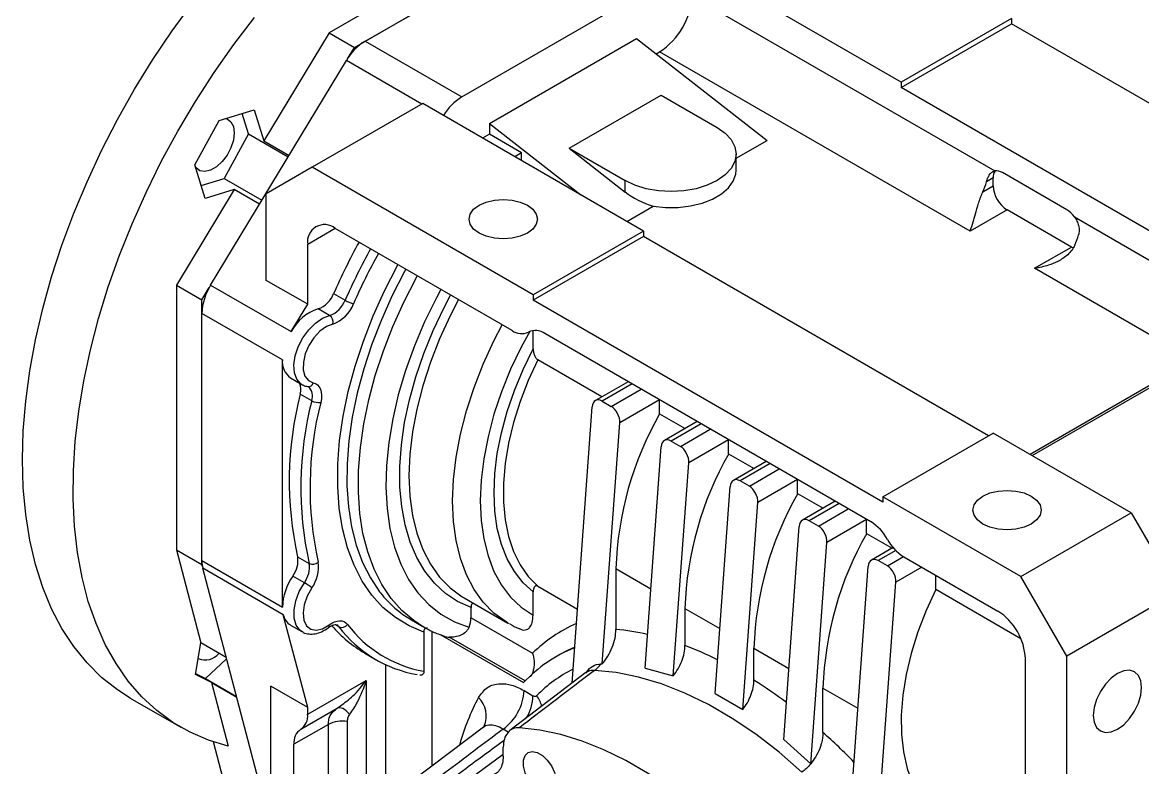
# Model space of a CAD drawing. Header units: millimetres. Extents: x 41 to 1868, y -696 to 319.
# Drawn here: x 1276.278 to 1279.408, y 256.896 to 258.977 of the extents above; entities that cross this region are included whole.
import ezdxf

# ---------------------------------------------------------------- set-up
doc = ezdxf.new("R2010")
doc.units = ezdxf.units.MM

msp = doc.modelspace()

# ---------------------------------------------------------------- linework, layer by layer
at = {"color": 7, "linetype": 'Continuous', "lineweight": 25}
for p, q in [((1277.7612, 259.3099), (1277.1351, 258.9484)), ((1277.2058, 258.9076), (1277.8319, 259.269)), ((1277.236, 258.925), (1277.8017, 259.2516)), ((1278.7338, 258.81), (1278.1167, 259.1663)), ((1277.506, 258.7692), (1278.0717, 259.0957)), ((1278.1488, 259.0512), (1278.9953, 258.5625)), ((1279.0423, 258.9881), (1278.7338, 258.81)), ((1278.7338, 258.7952), (1279.0423, 258.9733)), ((1279.0423, 258.9881), (1279.0423, 258.9733)), ((1280.0066, 258.4166), (1279.0423, 258.9733)), ((1277.1351, 258.9484), (1276.9526, 258.6467)), ((1277.1351, 258.9484), (1277.2058, 258.9076)), ((1277.5831, 258.6949), (1277.9945, 258.9324)), ((1277.9945, 258.9324), (1278.3591, 258.6478)), ((1277.1866, 258.8758), (1277.2058, 258.9076)), ((1277.236, 258.925), (1277.506, 258.7692)), ((1276.8041, 258.2435), (1277.1834, 258.8708)), ((1278.0492, 258.8898), (1278.0588, 258.8953)), ((1278.9266, 258.3943), (1278.0588, 258.8953)), ((1278.7338, 258.81), (1278.7338, 258.7952)), ((1277.8061, 258.6256), (1278.0632, 258.774)), ((1278.0632, 258.774), (1278.2195, 258.6838)), ((1279.7109, 258.2311), (1278.7338, 258.7952)), ((1277.3967, 258.7506), (1277.0881, 258.5725)), ((1278.0138, 258.3944), (1277.3967, 258.7506)), ((1276.8279, 258.703), (1276.9255, 258.7334)), ((1276.9098, 258.6656), (1276.8919, 258.7229)), ((1276.9255, 258.7334), (1276.9526, 258.6467)), ((1276.7596, 258.579), (1276.8279, 258.703)), ((1277.5831, 258.6949), (1277.8382, 258.4958)), ((1277.5831, 258.6949), (1277.5831, 258.6653)), ((1276.9098, 258.6656), (1276.8415, 258.5415)), ((1276.9098, 258.6656), (1277.0207, 258.6016)), ((1276.9526, 258.6467), (1277.0232, 258.6059)), ((1277.5831, 258.6653), (1277.5638, 258.6541)), ((1277.6731, 258.6133), (1277.5831, 258.6653)), ((1278.2728, 258.5979), (1278.3591, 258.6478)), ((1277.8061, 258.6256), (1277.9624, 258.5035)), ((1277.8061, 258.6256), (1277.9624, 258.5354)), ((1277.6731, 258.6133), (1277.6538, 258.6022)), ((1277.6731, 258.5911), (1277.6731, 258.6133)), ((1278.2728, 258.565), (1278.2728, 258.6096)), ((1276.7889, 258.4852), (1276.7596, 258.579)), ((1277.0881, 258.5725), (1276.9596, 258.4983)), ((1277.7052, 258.2163), (1277.0881, 258.5725)), ((1279.1966, 258.4537), (1279.0166, 258.5576)), ((1276.7775, 258.5216), (1276.8415, 258.5415)), ((1276.8415, 258.5415), (1276.9474, 258.4804)), ((1277.9624, 258.5035), (1277.9624, 258.5354)), ((1278.9909, 258.5428), (1278.9721, 258.5319)), ((1278.9909, 258.5205), (1278.9909, 258.5428)), ((1276.8703, 258.5105), (1276.7089, 258.2434)), ((1276.8703, 258.5105), (1276.7889, 258.4852)), ((1276.9409, 258.4698), (1276.8703, 258.5105)), ((1276.9596, 258.2568), (1276.9596, 258.4983)), ((1278.9619, 258.5038), (1278.9909, 258.5205)), ((1277.967, 258.4214), (1278.041, 258.4641)), ((1279.0295, 258.4537), (1278.9266, 258.3943)), ((1279.2095, 258.3498), (1279.0295, 258.4537)), ((1279.2179, 258.434), (1280.0323, 257.9639)), ((1277.6463, 258.1166), (1277.1524, 258.4018)), ((1278.0138, 258.3944), (1277.7052, 258.2163)), ((1278.0138, 258.3795), (1277.7052, 258.2014)), ((1278.0138, 258.3944), (1278.0138, 258.3795)), ((1278.978, 257.8229), (1278.0138, 258.3795)), ((1277.0753, 258.19), (1277.0753, 258.3572)), ((1279.1066, 258.2904), (1279.2095, 258.3498)), ((1279.2148, 258.3472), (1279.2095, 258.3498)), ((1280.0323, 257.7561), (1279.1066, 258.2904)), ((1276.7089, 258.2434), (1276.7089, 257.5038)), ((1276.7089, 258.2434), (1276.7796, 258.2026)), ((1276.8041, 258.2435), (1277.0291, 258.1137)), ((1277.0753, 258.19), (1276.9596, 258.2568)), ((1276.7796, 258.2026), (1276.8001, 258.2366)), ((1277.1478, 258.2197), (1277.18, 258.2011)), ((1277.7052, 258.2163), (1277.7052, 258.2014)), ((1276.7796, 257.463), (1276.7796, 258.2026)), ((1277.0291, 258.1137), (1277.0753, 258.19)), ((1277.1366, 258.1586), (1277.1045, 258.1771)), ((1278.6823, 257.6373), (1277.7052, 258.2014)), ((1277.0046, 258.0343), (1276.7796, 258.1642)), ((1276.7796, 257.4739), (1276.7796, 258.1642)), ((1277.7052, 258.0657), (1277.7052, 258.1167)), ((1278.6494, 257.5821), (1277.7381, 258.1082)), ((1277.0046, 257.344), (1277.0046, 258.0343)), ((1277.8977, 257.9314), (1277.7181, 258.0351)), ((1277.0272, 257.9844), (1277.0593, 257.9658)), ((1277.9711, 257.9737), (1277.8793, 257.9207)), ((1279.0938, 257.7709), (1279.4666, 257.9861)), ((1279.1002, 257.7672), (1279.4666, 257.9787)), ((1277.0866, 257.9206), (1277.0544, 257.9391)), ((1277.8141, 257.1316), (1277.8701, 257.9032)), ((1277.8981, 257.9193), (1277.9238, 257.9045)), ((1278.0588, 257.923), (1277.9473, 257.8586)), ((1278.0588, 257.8839), (1278.0588, 257.923)), ((1278.0588, 257.8839), (1278.13, 257.8428)), ((1277.8984, 257.1854), (1277.9473, 257.8586)), ((1278.1639, 257.8624), (1278.0721, 257.8094)), ((1278.0909, 257.808), (1278.1167, 257.7931)), ((1278.2516, 257.8117), (1278.1401, 257.7473)), ((1278.2516, 257.7726), (1278.2516, 257.8117)), ((1278.6823, 257.6522), (1278.9909, 257.8303)), ((1279.3766, 257.6077), (1278.9909, 257.8303)), ((1278.0181, 257.1731), (1278.063, 257.7918)), ((1278.2516, 257.7726), (1278.3228, 257.7315)), ((1278.0969, 257.1519), (1278.1401, 257.7473)), ((1278.3568, 257.7511), (1278.2649, 257.6981)), ((1278.2139, 257.1023), (1278.2558, 257.6805)), ((1278.3095, 257.6818), (1278.2838, 257.6966)), ((1278.4445, 257.7004), (1278.333, 257.636)), ((1278.4445, 257.6613), (1278.4445, 257.7004)), ((1278.4445, 257.6613), (1278.5157, 257.6202)), ((1278.6823, 257.6522), (1278.6823, 257.6373)), ((1279.068, 257.4295), (1278.6823, 257.6522)), ((1278.291, 257.0578), (1278.333, 257.636)), ((1278.5496, 257.6397), (1278.4578, 257.5867)), ((1278.5023, 257.5705), (1278.4766, 257.5853)), ((1278.6373, 257.589), (1278.5258, 257.5246)), ((1278.6373, 257.5499), (1278.6373, 257.589)), ((1279.068, 257.4295), (1279.3766, 257.6077)), ((1279.3766, 257.6077), (1279.5052, 257.385)), ((1278.4055, 256.9738), (1278.4487, 257.5692)), ((1278.4809, 256.9059), (1278.5258, 257.5246)), ((1278.6373, 257.5499), (1278.7085, 257.5088)), ((1276.7089, 257.5038), (1276.7772, 257.2438)), ((1276.7089, 257.5038), (1276.7796, 257.463)), ((1278.7113, 257.5104), (1278.6506, 257.4754)), ((1276.7796, 257.4739), (1277.0046, 257.344)), ((1276.7811, 257.4574), (1276.7796, 257.463)), ((1277.0473, 257.4848), (1277.0794, 257.4662)), ((1278.5926, 256.7846), (1278.6415, 257.4578)), ((1278.6952, 257.4591), (1278.6695, 257.474)), ((1278.7413, 257.4846), (1279.0037, 257.333)), ((1277.0071, 257.3227), (1276.7821, 257.4526)), ((1276.9724, 256.7293), (1276.7821, 257.4526)), ((1277.066, 257.4123), (1277.0339, 257.4308)), ((1277.9367, 257.4517), (1277.9367, 257.2817)), ((1278.8302, 257.3931), (1278.8302, 257.4332)), ((1279.1966, 257.2069), (1279.068, 257.4295)), ((1277.7181, 257.4026), (1277.8291, 257.3385)), ((1278.6557, 256.5456), (1278.7187, 257.4133)), ((1277.5125, 257.3701), (1277.6347, 257.2996)), ((1277.7052, 257.3219), (1277.7052, 257.3868)), ((1279.0682, 257.2557), (1278.8302, 257.3931)), ((1279.5052, 257.385), (1279.1966, 257.2069)), ((1277.5317, 257.3143), (1277.5317, 257.3427)), ((1278.1295, 257.3403), (1278.1295, 257.2364)), ((1277.0753, 257.0637), (1277.0071, 257.3227)), ((1277.3653, 257.3081), (1277.3975, 257.2896)), ((1277.5317, 257.3143), (1277.7037, 257.215)), ((1277.0272, 257.294), (1277.0593, 257.2755)), ((1277.4002, 257.2745), (1277.4002, 257.1649)), ((1277.6395, 257.2969), (1277.6347, 257.2996)), ((1276.7614, 257.1554), (1276.7772, 257.2438)), ((1276.8478, 257.2031), (1276.7772, 257.2438)), ((1277.4452, 257.2677), (1277.6783, 257.1331)), ((1277.2348, 257.2156), (1277.2669, 257.197)), ((1277.7765, 257.2096), (1277.7701, 257.2058)), ((1278.3224, 257.1397), (1278.3224, 257.229)), ((1279.1966, 256.0711), (1279.1966, 257.2069)), ((1276.7897, 257.1448), (1276.8487, 257.1997)), ((1279.0809, 256.2059), (1279.0809, 257.1994)), ((1276.8064, 257.133), (1276.7614, 257.1554)), ((1276.762, 257.1586), (1276.7897, 257.1448)), ((1276.7897, 257.1448), (1276.8763, 257.0948)), ((1277.853, 257.1611), (1277.6403, 256.9996)), ((1277.8554, 257.1639), (1277.8526, 257.1608)), ((1278.0181, 257.1731), (1278.0969, 257.1519)), ((1276.8064, 257.133), (1276.8529, 256.9558)), ((1276.8064, 257.133), (1276.8769, 257.0922)), ((1276.9724, 255.9596), (1276.9724, 257.123)), ((1277.0753, 257.0637), (1276.9724, 257.123)), ((1277.0753, 257.0446), (1277.2386, 257.1388)), ((1278.5152, 256.9939), (1278.5152, 257.1177)), ((1276.5795, 257.09), (1276.7209, 257.0084)), ((1277.68, 257.111), (1277.7049, 257.0966)), ((1278.2139, 257.1023), (1278.291, 257.0578)), ((1277.056, 257.0027), (1277.1576, 257.0613)), ((1277.0753, 257.0446), (1277.0753, 257.0637)), ((1277.1576, 257.0613), (1277.167, 257.0686)), ((1277.1859, 257.0247), (1277.1859, 256.0243)), ((1277.1332, 257.0165), (1277.0367, 256.9608)), ((1277.1332, 256.0161), (1277.1332, 257.0165)), ((1277.5663, 257.0083), (1277.2726, 256.7873)), ((1277.5685, 257.0113), (1277.5642, 257.0068)), ((1276.9724, 256.3562), (1276.8117, 256.9677)), ((1277.0367, 255.9604), (1277.0367, 256.9608)), ((1278.4055, 256.9738), (1278.4809, 256.9059)), ((1277.6217, 256.932), (1277.4646, 256.8173)), ((1277.6217, 256.9276), (1277.6217, 256.9524))]:
    msp.add_line(p, q, dxfattribs=at)
at = {"color": 8, "linetype": 'Continuous', "lineweight": 25}
for p, q in [((1277.3941, 258.7491), (1277.1834, 258.8708)), ((1277.1524, 258.4018), (1277.0753, 258.3572)), ((1277.9817, 257.9676), (1277.8981, 257.9193)), ((1277.9238, 257.9045), (1278.0074, 257.9527)), ((1278.1746, 257.8562), (1278.0909, 257.808)), ((1278.1167, 257.7931), (1278.2003, 257.8414)), ((1278.3674, 257.7449), (1278.2838, 257.6966)), ((1278.3095, 257.6818), (1278.3931, 257.7301)), ((1278.5602, 257.6336), (1278.4766, 257.5853)), ((1278.5023, 257.5705), (1278.586, 257.6187)), ((1278.7186, 257.5024), (1278.6695, 257.474)), ((1278.6952, 257.4591), (1278.7402, 257.4852)), ((1277.9367, 257.4517), (1278.0342, 257.3953)), ((1278.7917, 257.4555), (1278.7187, 257.4133)), ((1278.1295, 257.3403), (1278.227, 257.284)), ((1277.1627, 257.2892), (1277.1529, 257.2948)), ((1277.4224, 257.2768), (1277.4224, 256.9)), ((1277.6829, 257.1379), (1277.471, 257.2602)), ((1278.3224, 257.229), (1278.4199, 257.1727)), ((1277.2938, 256.8032), (1277.2938, 257.183)), ((1277.2386, 257.1388), (1277.2386, 256.7217)), ((1278.5152, 257.1177), (1278.6127, 257.0614)), ((1277.636, 256.9947), (1277.6213, 257.0032))]:
    msp.add_line(p, q, dxfattribs=at)
at = {"color": 7, "linetype": 'Continuous', "lineweight": 25, "flags": 128}
for points in [[(1276.2782, 257.756), (1276.2805, 257.8366), (1276.2874, 257.9196), (1276.2988, 258.0044), (1276.3147, 258.0908), (1276.3351, 258.1784), (1276.3598, 258.2667), (1276.3887, 258.3554), (1276.4218, 258.4441), (1276.4587, 258.5324), (1276.4995, 258.6198), (1276.5439, 258.706), (1276.5917, 258.7907), (1276.6427, 258.8733), (1276.6966, 258.9537), (1276.7533, 259.0313)], [(1276.8529, 256.9558), (1276.7986, 256.9722), (1276.7471, 256.9943), (1276.6986, 257.022), (1276.6535, 257.0552), (1276.6119, 257.0938), (1276.574, 257.1375), (1276.54, 257.1863), (1276.5099, 257.2398), (1276.484, 257.2978), (1276.4624, 257.3601), (1276.445, 257.4264), (1276.4322, 257.4965), (1276.4238, 257.5699), (1276.4199, 257.6464), (1276.4205, 257.7257), (1276.4257, 257.8074), (1276.4354, 257.891), (1276.4496, 257.9764), (1276.4682, 258.063), (1276.4911, 258.1506), (1276.5182, 258.2386), (1276.5494, 258.3268), (1276.5846, 258.4148), (1276.6236, 258.5021), (1276.6662, 258.5883), (1276.7123, 258.6731), (1276.7616, 258.7562), (1276.814, 258.8371), (1276.8691, 258.9155), (1276.9269, 258.991)], [(1276.8466, 258.7089), (1276.8501, 258.7076), (1276.8609, 258.6995), (1276.8677, 258.6861), (1276.8701, 258.6687), (1276.8677, 258.6485), (1276.8609, 258.6273), (1276.8501, 258.6067), (1276.8362, 258.5884), (1276.8204, 258.5739), (1276.804, 258.5644), (1276.7882, 258.5606), (1276.7743, 258.5629), (1276.7635, 258.5711), (1276.7608, 258.5749)], [(1278.2195, 258.6838), (1278.2421, 258.6679), (1278.2589, 258.6498), (1278.2693, 258.6301), (1278.2728, 258.6096), (1278.2693, 258.5891), (1278.2589, 258.5694), (1278.2421, 258.5513), (1278.2195, 258.5354), (1278.192, 258.5223), (1278.1605, 258.5126), (1278.1264, 258.5066), (1278.0909, 258.5046), (1278.0555, 258.5066), (1278.0214, 258.5126), (1277.9899, 258.5223), (1277.9624, 258.5354)], [(1278.041, 258.4641), (1278.0755, 258.4605), (1278.1106, 258.4607), (1278.145, 258.4648), (1278.1774, 258.4727), (1278.2065, 258.484), (1278.2313, 258.4983), (1278.2509, 258.5152), (1278.2645, 258.5338), (1278.2717, 258.5537), (1278.2728, 258.565)], [(1277.5542, 258.3888), (1277.539, 258.4002), (1277.5295, 258.4135), (1277.5262, 258.4278), (1277.5295, 258.442), (1277.539, 258.4553), (1277.5542, 258.4667), (1277.5739, 258.4755), (1277.597, 258.481), (1277.6217, 258.4829), (1277.6464, 258.481), (1277.6694, 258.4755), (1277.6892, 258.4667), (1277.7043, 258.4553), (1277.7139, 258.442), (1277.7171, 258.4278), (1277.7139, 258.4135), (1277.7043, 258.4002), (1277.6892, 258.3888), (1277.6694, 258.3801), (1277.6464, 258.3745), (1277.6217, 258.3727), (1277.597, 258.3745), (1277.5739, 258.3801), (1277.5542, 258.3888)], [(1277.1457, 258.1348), (1277.1276, 258.1277), (1277.1095, 258.1145), (1277.0928, 258.0963), (1277.0788, 258.0747), (1277.0687, 258.0513), (1277.0632, 258.028), (1277.0629, 258.0067), (1277.0678, 257.9892), (1277.0774, 257.9768), (1277.091, 257.9705)], [(1277.7052, 257.3868), (1277.6772, 257.4123), (1277.6529, 257.4431), (1277.6327, 257.4788), (1277.6167, 257.5191), (1277.6052, 257.5636), (1277.5983, 257.6118), (1277.596, 257.6632), (1277.5983, 257.7173), (1277.6052, 257.7735), (1277.6167, 257.8313), (1277.6327, 257.89), (1277.6529, 257.949), (1277.6772, 258.0078), (1277.7052, 258.0657)], [(1277.7181, 258.0351), (1277.6915, 257.9771), (1277.6688, 257.9184), (1277.6504, 257.8597), (1277.6364, 257.8017), (1277.627, 257.7448), (1277.6223, 257.6898), (1277.6223, 257.6372), (1277.627, 257.5877), (1277.6364, 257.5417), (1277.6504, 257.4998), (1277.6688, 257.4624), (1277.6915, 257.4298), (1277.7181, 257.4026)], [(1277.091, 257.9705), (1277.0975, 257.9684), (1277.103, 257.9646), (1277.1075, 257.9594), (1277.1109, 257.9527), (1277.113, 257.9448), (1277.1139, 257.9359), (1277.1135, 257.9262), (1277.1117, 257.916)], [(1276.5795, 257.09), (1276.5439, 257.1127), (1276.4995, 257.1477), (1276.4587, 257.188), (1276.4218, 257.2336), (1276.3887, 257.2841), (1276.3598, 257.3394), (1276.3351, 257.3992), (1276.3147, 257.4633), (1276.2988, 257.5313), (1276.2874, 257.6029), (1276.2805, 257.6779), (1276.2782, 257.756)], [(1278.962, 257.5761), (1278.9468, 257.5875), (1278.9373, 257.6008), (1278.934, 257.6151), (1278.9373, 257.6293), (1278.9468, 257.6426), (1278.962, 257.654), (1278.9817, 257.6628), (1279.0048, 257.6683), (1279.0295, 257.6702), (1279.0542, 257.6683), (1279.0772, 257.6628), (1279.097, 257.654), (1279.1121, 257.6426), (1279.1217, 257.6293), (1279.1249, 257.6151), (1279.1217, 257.6008), (1279.1121, 257.5875), (1279.097, 257.5761), (1279.0772, 257.5674), (1279.0542, 257.5619), (1279.0295, 257.56), (1279.0048, 257.5619), (1278.9817, 257.5674), (1278.962, 257.5761)], [(1277.0869, 257.3978), (1277.0741, 257.3748), (1277.0657, 257.3508), (1277.0625, 257.3278), (1277.0646, 257.3077), (1277.0719, 257.2922), (1277.0838, 257.2825), (1277.0992, 257.2796), (1277.117, 257.2836), (1277.1356, 257.2942)], [(1278.8302, 257.3931), (1278.8032, 257.3342), (1278.7803, 257.2746), (1278.7617, 257.2149), (1278.7478, 257.156), (1278.7385, 257.0983), (1278.7341, 257.0426), (1278.7347, 256.9895), (1278.74, 256.9396), (1278.7502, 256.8934), (1278.7652, 256.8515), (1278.7846, 256.8143), (1278.8084, 256.7822)], [(1277.1356, 257.2942), (1277.143, 257.299), (1277.1504, 257.3026), (1277.1577, 257.3049), (1277.1646, 257.3058), (1277.1711, 257.3054), (1277.177, 257.3035), (1277.1822, 257.3003), (1277.1865, 257.2959)], [(1278.4565, 256.8832), (1278.3924, 256.9387), (1278.3273, 256.9888), (1278.2615, 257.0332), (1278.1954, 257.0716), (1278.1295, 257.1039), (1278.0643, 257.1296), (1278.0001, 257.1488), (1277.9373, 257.1613), (1277.8764, 257.167)], [(1279.338, 257.1586), (1279.3205, 257.1458), (1279.3043, 257.1287), (1279.2903, 257.1082), (1279.2796, 257.0859), (1279.2728, 257.0632), (1279.2705, 257.0417), (1279.2728, 257.0228), (1279.2796, 257.0079), (1279.2903, 256.998), (1279.3043, 256.9937), (1279.3205, 256.9953), (1279.338, 257.0027), (1279.3555, 257.0154), (1279.3718, 257.0326), (1279.3857, 257.0531), (1279.3965, 257.0754), (1279.4032, 257.0981), (1279.4055, 257.1196), (1279.4032, 257.1385), (1279.3965, 257.1534), (1279.3857, 257.1633), (1279.3718, 257.1676), (1279.3555, 257.166), (1279.338, 257.1586)], [(1277.1923, 257.0451), (1277.1875, 257.0501), (1277.1826, 257.0545), (1277.1778, 257.0579), (1277.1731, 257.0605), (1277.1687, 257.0622), (1277.1645, 257.0629), (1277.1608, 257.0626), (1277.1576, 257.0613)], [(1278.3218, 256.6293), (1278.2649, 256.6885), (1278.2065, 256.7435), (1278.1468, 256.794), (1278.0862, 256.8397), (1278.0252, 256.8803), (1277.9639, 256.9157), (1277.9028, 256.9456), (1277.8422, 256.9698), (1277.7825, 256.9882), (1277.7241, 257.0007), (1277.6672, 257.0072)], [(1277.6912, 256.8625), (1277.6827, 256.8809), (1277.6783, 256.8994), (1277.6783, 256.9161), (1277.6827, 256.9294), (1277.6912, 256.938), (1277.7029, 256.9411), (1277.7167, 256.9383), (1277.7311, 256.9299), (1277.7449, 256.9168), (1277.7566, 256.9003), (1277.7651, 256.8819), (1277.7696, 256.8634), (1277.7696, 256.8467), (1277.7651, 256.8334), (1277.7566, 256.8248), (1277.7449, 256.8218), (1277.7311, 256.8245), (1277.7167, 256.8329), (1277.7029, 256.846), (1277.6912, 256.8625)]]:
    msp.add_lwpolyline(points, dxfattribs=at)
at = {"color": 8, "linetype": 'Continuous', "lineweight": 25, "flags": 128}
for points in [[(1277.4002, 257.2745), (1277.3586, 257.2916), (1277.3203, 257.3146), (1277.2856, 257.3432), (1277.2546, 257.3774), (1277.2277, 257.4168), (1277.205, 257.4611), (1277.1867, 257.51), (1277.1729, 257.5632), (1277.1637, 257.6201), (1277.1593, 257.6805), (1277.1596, 257.7438), (1277.1646, 257.8096), (1277.1744, 257.8773), (1277.1888, 257.9465), (1277.2077, 258.0167), (1277.2309, 258.0873), (1277.2584, 258.1577), (1277.2899, 258.2275), (1277.3251, 258.2961), (1277.3276, 258.3006)], [(1277.3495, 258.288), (1277.3459, 258.2813), (1277.3118, 258.2146), (1277.2813, 258.1467), (1277.2547, 258.0782), (1277.2322, 258.0097), (1277.2138, 257.9415), (1277.1999, 257.8742), (1277.1903, 257.8083), (1277.1854, 257.7444), (1277.1849, 257.6828), (1277.1891, 257.624), (1277.1978, 257.5685), (1277.211, 257.5167), (1277.2285, 257.4689), (1277.2504, 257.4255), (1277.2763, 257.3869), (1277.2794, 257.3829)], [(1277.3965, 257.2901), (1277.3717, 257.3064), (1277.3382, 257.3347), (1277.3084, 257.3683), (1277.2825, 257.407), (1277.2607, 257.4503), (1277.2431, 257.4981), (1277.2299, 257.5499), (1277.2212, 257.6055), (1277.2171, 257.6642), (1277.2175, 257.7258), (1277.2225, 257.7898), (1277.232, 257.8557), (1277.246, 257.9229), (1277.2643, 257.9911), (1277.2869, 258.0597), (1277.3135, 258.1282), (1277.344, 258.196), (1277.3781, 258.2628), (1277.3817, 258.2694)], [(1277.4476, 258.2314), (1277.4349, 258.2078), (1277.4022, 258.1411), (1277.3735, 258.0734), (1277.3488, 258.0052), (1277.3286, 257.9373), (1277.3129, 257.87), (1277.3018, 257.804), (1277.2954, 257.7399), (1277.2939, 257.6781), (1277.2972, 257.6191), (1277.3053, 257.5636), (1277.3181, 257.5118), (1277.3355, 257.4643), (1277.3573, 257.4215), (1277.3835, 257.3837), (1277.4137, 257.3512), (1277.4478, 257.3243), (1277.4853, 257.3031), (1277.5261, 257.288)], [(1277.5317, 257.3427), (1277.4943, 257.3597), (1277.4602, 257.3824), (1277.4296, 257.4107), (1277.4028, 257.4442), (1277.3801, 257.4827), (1277.3616, 257.5259), (1277.3476, 257.5734), (1277.3381, 257.6247), (1277.3331, 257.6795), (1277.3329, 257.7372), (1277.3372, 257.7975), (1277.3462, 257.8596), (1277.3598, 257.9232), (1277.3777, 257.9876), (1277.3999, 258.0524), (1277.4262, 258.1169), (1277.4564, 258.1805), (1277.4748, 258.2156)], [(1277.4968, 258.203), (1277.4735, 258.1581), (1277.4437, 258.0934), (1277.4181, 258.028), (1277.3967, 257.9624), (1277.3799, 257.8974), (1277.3678, 257.8334), (1277.3605, 257.7711), (1277.3581, 257.7112), (1277.3606, 257.654), (1277.3679, 257.6002), (1277.3801, 257.5503), (1277.3969, 257.5046), (1277.4183, 257.4638), (1277.444, 257.428), (1277.4738, 257.3977), (1277.5074, 257.3732), (1277.5125, 257.3701)], [(1277.0584, 257.9664), (1277.056, 257.968), (1277.0449, 257.9806), (1277.0383, 257.9986), (1277.0368, 258.0207), (1277.0405, 258.0455), (1277.0491, 258.0713), (1277.062, 258.0963), (1277.0783, 258.1189), (1277.0971, 258.1376), (1277.117, 258.1511), (1277.1366, 258.1586)], [(1277.6347, 257.2996), (1277.6295, 257.3027), (1277.5959, 257.3272), (1277.5661, 257.3575), (1277.5404, 257.3933), (1277.519, 257.4341), (1277.5022, 257.4797), (1277.4901, 257.5297), (1277.4827, 257.5835), (1277.4803, 257.6407), (1277.4827, 257.7006), (1277.49, 257.7629), (1277.5021, 257.8269), (1277.5189, 257.8919), (1277.5402, 257.9574), (1277.5659, 258.0229), (1277.5956, 258.0876), (1277.6189, 258.1325)], [(1277.6958, 258.1142), (1277.672, 258.0702), (1277.6425, 258.0083), (1277.6171, 257.9455), (1277.5959, 257.8826), (1277.5792, 257.82), (1277.5671, 257.7585), (1277.5598, 257.6986), (1277.5574, 257.6409), (1277.5598, 257.5861), (1277.5671, 257.5346), (1277.5792, 257.4869), (1277.5959, 257.4437), (1277.6171, 257.4052), (1277.6425, 257.3718), (1277.672, 257.344), (1277.7052, 257.3219)], [(1277.0593, 257.2755), (1277.0531, 257.28), (1277.0429, 257.294), (1277.0375, 257.3132), (1277.0372, 257.3363), (1277.0422, 257.3616), (1277.052, 257.3876), (1277.066, 257.4123)], [(1277.1627, 257.2892), (1277.1595, 257.2925), (1277.1569, 257.2942)], [(1277.8214, 257.2318), (1277.8013, 257.2227), (1277.7765, 257.2096)]]:
    msp.add_lwpolyline(points, dxfattribs=at)
at = {"color": 7, "linetype": 'Continuous', "lineweight": 25}
for centre, radius, start, end in [((1277.9534, 259.0601), 0.1956, 302.6055, 357.3945), ((1277.3181, 258.7929), 0.1556, 121.8456, 149.9617), ((1277.5876, 258.6376), 0.1548, 121.8128, 149.106), ((1279.0233, 258.5444), 0.0324, 145.5848, 182.8215), ((1278.9993, 258.531), 0.0318, 56.9899, 97.2011), ((1278.7785, 258.5862), 0.2011, 335.8081, 344.3513), ((1279.0746, 258.5243), 0.0838, 182.6055, 237.3945), ((1279.1587, 258.3914), 0.073, 35.7435, 58.6903), ((1277.1223, 258.3649), 0.0476, 50.7967, 189.214), ((1279.0356, 258.4377), 0.2011, 335.8081, 344.3513), ((1278.7429, 257.5198), 1.7419, 151.0339, 156.3092), ((1276.9386, 258.1585), 0.1591, 147.6823, 177.9375), ((1277.0805, 258.2449), 0.0719, 289.5037, 339.4997), ((1277.1456, 258.0518), 0.1319, 108.1551, 152.0308), ((1277.1126, 258.2263), 0.0719, 289.5037, 339.4997), ((1277.1137, 258.2251), 0.0958, 289.5037, 339.4997), ((1277.2271, 258.2828), 0.0943, 240.0282, 255.5028), ((1277.1238, 258.14), 0.0226, 346.4747, 55.2048), ((1277.6729, 258.1535), 0.0454, 234.2379, 295.2276), ((1277.7116, 258.0713), 0.0454, 54.2379, 115.2276), ((1277.06, 258.0293), 0.0557, 174.8485, 233.8393), ((1277.0123, 257.9517), 0.0439, 343.3609, 24.4009), ((1278.0009, 257.6971), 0.977, 165.6543, 192.5486), ((1278.0331, 257.6785), 0.977, 165.6543, 192.5486), ((1278.0413, 257.6782), 0.9595, 165.6543, 192.5486), ((1277.1059, 257.9551), 0.0396, 240.8112, 278.4895), ((1278.8677, 257.422), 0.9315, 150.2706, 178.1741), ((1279.0606, 257.3106), 0.9315, 150.2706, 178.1741), ((1279.2534, 257.1993), 0.9315, 150.2706, 178.1741), ((1278.5798, 257.4705), 0.1316, 28.52, 58.0147), ((1279.4463, 257.088), 0.9315, 150.2706, 178.1741), ((1278.8109, 257.5961), 0.1316, 208.52, 238.0147), ((1276.8633, 257.4731), 0.0837, 179.506, 194.186), ((1276.9763, 257.4738), 0.0719, 323.2865, 8.8082), ((1277.0084, 257.4552), 0.0719, 323.2865, 8.8082), ((1277.0894, 257.4872), 0.0232, 244.4975, 311.3334), ((1277.01, 257.4551), 0.0958, 323.2865, 8.8082), ((1277.1671, 257.3375), 0.1626, 144.9695, 177.7046), ((1276.9904, 257.2813), 0.1512, 50.391, 60.0101), ((1277.5179, 257.5704), 0.3034, 218.1638, 239.8125), ((1278.9134, 257.1918), 0.1677, 2.6055, 57.3945), ((1277.051, 257.3321), 0.0449, 191.9745, 237.8899), ((1277.46, 257.3157), 0.0717, 337.2635, 358.8275), ((1277.4119, 257.5203), 0.3525, 220.3403, 239.826), ((1277.1706, 257.3069), 0.0194, 246.1309, 325.2091), ((1277.4413, 257.4995), 0.3491, 217.0464, 260.1548), ((1277.4601, 257.5024), 0.3428, 217.0438, 259.9242), ((1276.7894, 257.2452), 0.0486, 245.8454, 321.4089), ((1277.9702, 256.8591), 0.4003, 111.8312, 136.8028), ((1277.8303, 257.2304), 0.0784, 306.0523, 324.9724), ((1277.5389, 257.1179), 0.1413, 305.6892, 357.1989), ((1277.0301, 257.04), 0.0454, 304.7845, 5.7643), ((1277.1717, 256.9421), 0.0837, 80.2289, 117.3572), ((1277.0819, 256.9654), 0.0454, 124.7845, 185.7643)]:
    msp.add_arc(centre, radius, start, end, dxfattribs=at)
at = {"color": 8, "linetype": 'Continuous', "lineweight": 25}
for centre, radius, start, end in [((1278.7742, 257.5017), 1.7409, 151.0324, 156.3107), ((1278.7691, 257.5046), 1.7097, 151.0513, 156.3109), ((1277.0766, 257.9752), 0.0152, 263.022, 342.2181), ((1277.056, 257.9335), 0.0332, 336.9721, 50.88), ((1277.1285, 257.2923), 0.00732, 313.2968, 14.8506), ((1277.9959, 256.9184), 0.4164, 114.0457, 134.5776), ((1277.8772, 256.6161), 0.6682, 77.2251, 84.8933), ((1277.7844, 256.3176), 0.9815, 63.6037, 69.4113), ((1277.9875, 256.8293), 0.3816, 116.5428, 135.5103), ((1277.5966, 255.9863), 1.3627, 53.1976, 57.8217), ((1278.1427, 256.7792), 0.6676, 152.1074, 164.1872), ((1277.503, 257.0401), 0.0716, 336.4312, 45.9552), ((1277.5731, 257.1013), 0.1319, 329.0589, 357.9564), ((1277.6323, 257.0374), 0.102, 16.7294, 35.5566), ((1277.3565, 255.6922), 1.7427, 44.3903, 48.3272)]:
    msp.add_arc(centre, radius, start, end, dxfattribs=at)
at = {"color": 7, "linetype": 'Continuous', "lineweight": 25}
for centre, major_axis, ratio, start_param, end_param in [((1278.0909, 258.5778), (0.1804, -0.0336), 0.666476, 4.050316, 4.557412), ((1277.8958, 257.8883), (-0.0155, 0.033), 0.625261, 5.549821, 7.120617), ((1277.9216, 257.8735), (-0.0155, 0.033), 0.625261, 3.979024, 5.549821), ((1278.0887, 257.777), (-0.0155, 0.033), 0.625261, 5.549821, 7.120617), ((1278.1144, 257.7621), (-0.0155, 0.033), 0.625261, 3.979024, 5.549821), ((1278.2815, 257.6657), (-0.0155, 0.033), 0.625261, 5.549821, 7.120617), ((1278.3072, 257.6508), (-0.0155, 0.033), 0.625261, 3.979024, 5.549821), ((1278.4744, 257.5543), (-0.0155, 0.033), 0.625261, 5.549821, 7.120617), ((1278.5001, 257.5395), (-0.0155, 0.033), 0.625261, 3.979024, 5.549821), ((1278.6672, 257.443), (-0.0155, 0.033), 0.625261, 5.549821, 7.120617), ((1278.6929, 257.4282), (-0.0155, 0.033), 0.625261, 3.979024, 5.549821)]:
    msp.add_ellipse(centre, major_axis=major_axis, ratio=ratio, start_param=start_param, end_param=end_param, dxfattribs=at)
for points, knots in [([(1278.9721, 258.5319), (1278.9734, 258.536), (1278.9759, 258.5441), (1278.9812, 258.5534), (1278.9875, 258.5601), (1278.9927, 258.5617), (1278.9953, 258.5625)], [0, 0, 0, 0, 0.253043, 0.50034, 0.750037, 1, 1, 1, 1]), ([(1278.9266, 258.3943), (1278.9294, 258.4026), (1278.9341, 258.4165), (1278.9415, 258.4434), (1278.9483, 258.467), (1278.9554, 258.4884), (1278.9598, 258.4988), (1278.9619, 258.5038)], [0, 0, 0, 0, 0.294783, 0.499372, 0.75026, 0.879947, 1, 1, 1, 1]), ([(1279.2179, 258.434), (1279.2204, 258.4302), (1279.2255, 258.4227), (1279.2301, 258.4097), (1279.2318, 258.3963), (1279.2301, 258.3878), (1279.2292, 258.3835)], [0, 0, 0, 0, 0.250355, 0.500317, 0.750004, 1, 1, 1, 1]), ([(1279.219, 258.3553), (1279.2165, 258.3506), (1279.2113, 258.3407), (1279.1957, 258.3241), (1279.1734, 258.3095), (1279.1418, 258.2966), (1279.1197, 258.2927), (1279.1066, 258.2904)], [0, 0, 0, 0, 0.120032, 0.249739, 0.500627, 0.705186, 1, 1, 1, 1]), ([(1277.7052, 258.0657), (1277.7054, 258.0631), (1277.7056, 258.058), (1277.7079, 258.0495), (1277.7111, 258.0425), (1277.7148, 258.0375), (1277.717, 258.0359), (1277.7181, 258.0351)], [0, 0, 0, 0, 0.249556, 0.499413, 0.748932, 0.874504, 1, 1, 1, 1]), ([(1277.0585, 257.9671), (1277.0601, 257.9659), (1277.0648, 257.9623), (1277.0707, 257.961), (1277.0747, 257.9601)], [0, 0, 0, 0, 0.331145, 1, 1, 1, 1]), ([(1277.0747, 257.9601), (1277.0753, 257.96), (1277.0762, 257.9599), (1277.0768, 257.9593), (1277.0769, 257.9591)], [0, 0, 0, 0, 0.73545, 1, 1, 1, 1]), ([(1277.7181, 257.4026), (1277.717, 257.4031), (1277.7148, 257.404), (1277.7111, 257.4033), (1277.7079, 257.4), (1277.7056, 257.3941), (1277.7054, 257.3893), (1277.7052, 257.3868)], [0, 0, 0, 0, 0.125507, 0.251028, 0.500666, 0.7503, 1, 1, 1, 1]), ([(1277.5379, 257.3555), (1277.5375, 257.3554), (1277.5363, 257.3551), (1277.5343, 257.3531), (1277.5321, 257.3492), (1277.5318, 257.3449), (1277.5317, 257.3427)], [0, 0, 0, 0, 0.086349, 0.274101, 0.636954, 1, 1, 1, 1]), ([(1277.6667, 257.2841), (1277.6695, 257.2827), (1277.6754, 257.2799), (1277.6835, 257.2798), (1277.6906, 257.2824), (1277.6977, 257.2888), (1277.7038, 257.3013), (1277.7047, 257.3145), (1277.7052, 257.3219)], [0, 0, 0, 0, 0.119684, 0.248295, 0.371544, 0.50091, 0.722973, 1, 1, 1, 1]), ([(1277.0597, 257.2759), (1277.0608, 257.2751), (1277.0664, 257.2709), (1277.0792, 257.2685), (1277.0964, 257.269), (1277.1149, 257.2748), (1277.1271, 257.2827), (1277.1336, 257.287)], [0, 0, 0, 0, 0.057024, 0.280886, 0.503287, 0.735995, 1, 1, 1, 1]), ([(1277.1336, 257.287), (1277.1355, 257.2883), (1277.141, 257.2921), (1277.1493, 257.2952), (1277.1549, 257.2952), (1277.1563, 257.2944), (1277.1569, 257.294)], [0, 0, 0, 0, 0.161566, 0.468261, 0.775596, 1, 1, 1, 1]), ([(1277.3967, 257.2907), (1277.4061, 257.2852), (1277.4248, 257.2743), (1277.4455, 257.2672), (1277.4558, 257.2637)], [0, 0, 0, 0, 0.501717, 1, 1, 1, 1]), ([(1277.4002, 257.2745), (1277.4003, 257.2762), (1277.4005, 257.2795), (1277.4025, 257.2834), (1277.4057, 257.2863), (1277.4088, 257.2866), (1277.4102, 257.2868)], [0, 0, 0, 0, 0.269159, 0.500038, 0.755662, 1, 1, 1, 1]), ([(1277.5261, 257.288), (1277.525, 257.2857), (1277.5227, 257.2809), (1277.5156, 257.2725), (1277.5038, 257.2647), (1277.4876, 257.26), (1277.4765, 257.2601), (1277.471, 257.2602)], [0, 0, 0, 0, 0.120342, 0.242431, 0.500382, 0.750209, 1, 1, 1, 1]), ([(1277.6405, 257.297), (1277.6486, 257.2925), (1277.6585, 257.2869), (1277.6691, 257.2827), (1277.6709, 257.282)], [0, 0, 0, 0, 0.825473, 1, 1, 1, 1]), ([(1277.8984, 257.1854), (1277.9039, 257.1924), (1277.9152, 257.2068), (1277.9271, 257.2322), (1277.9352, 257.258), (1277.9362, 257.2738), (1277.9367, 257.2817)], [0, 0, 0, 0, 0.244737, 0.497958, 0.749179, 1, 1, 1, 1]), ([(1277.4557, 257.2634), (1277.4566, 257.263), (1277.461, 257.2611), (1277.4666, 257.2606), (1277.471, 257.2602)], [0, 0, 0, 0, 0.206974, 1, 1, 1, 1]), ([(1277.7037, 257.215), (1277.7056, 257.2078), (1277.7093, 257.1934), (1277.7079, 257.1737), (1277.7035, 257.1598), (1277.7005, 257.1528), (1277.6983, 257.1502), (1277.6982, 257.15)], [0, 0, 0, 0, 0.329436, 0.658776, 0.830692, 0.98962, 1, 1, 1, 1]), ([(1278.0969, 257.1519), (1278.1016, 257.1583), (1278.1111, 257.1713), (1278.1212, 257.1934), (1278.1283, 257.2159), (1278.1291, 257.2296), (1278.1295, 257.2364)], [0, 0, 0, 0, 0.247757, 0.499707, 0.75123, 1, 1, 1, 1]), ([(1277.8558, 257.1635), (1277.8607, 257.1696), (1277.8708, 257.1822), (1277.8864, 257.1843), (1277.8945, 257.1854)], [0, 0, 0, 0, 0.480542, 1, 1, 1, 1]), ([(1277.8945, 257.1854), (1277.8952, 257.1854), (1277.8965, 257.1854), (1277.8978, 257.1854), (1277.8984, 257.1854)], [0, 0, 0, 0, 0.56, 1, 1, 1, 1]), ([(1277.4002, 257.1649), (1277.4, 257.1628), (1277.3997, 257.1597), (1277.3976, 257.1565), (1277.3954, 257.1547), (1277.3924, 257.1536), (1277.3901, 257.1536), (1277.3889, 257.1536)], [0, 0, 0, 0, 0.332244, 0.504065, 0.666416, 0.833156, 1, 1, 1, 1]), ([(1277.8764, 257.167), (1277.8374, 257.1372), (1277.7676, 257.0839), (1277.6979, 257.0306), (1277.6672, 257.0072)], [0, 0, 0, 0, 0.56, 1, 1, 1, 1]), ([(1277.2386, 257.1388), (1277.231, 257.1177), (1277.2187, 257.083), (1277.1997, 257.0557), (1277.1923, 257.0451)], [0, 0, 0, 0, 0.610177, 1, 1, 1, 1]), ([(1277.5527, 257.0915), (1277.5603, 257.102), (1277.5755, 257.1228), (1277.6094, 257.1321), (1277.645, 257.1283), (1277.6683, 257.1168), (1277.68, 257.111)], [0, 0, 0, 0, 0.280904, 0.559974, 0.779275, 1, 1, 1, 1]), ([(1278.291, 257.0578), (1278.2955, 257.064), (1278.3046, 257.0767), (1278.3144, 257.0981), (1278.3211, 257.1198), (1278.322, 257.1331), (1278.3224, 257.1397)], [0, 0, 0, 0, 0.248405, 0.499981, 0.751485, 1, 1, 1, 1]), ([(1277.7049, 257.0966), (1277.706, 257.0961), (1277.7083, 257.095), (1277.7121, 257.0946), (1277.7141, 257.0959), (1277.7153, 257.0967)], [0, 0, 0, 0, 0.280422, 0.560548, 1, 1, 1, 1]), ([(1277.1332, 257.0165), (1277.1335, 257.0215), (1277.1342, 257.0315), (1277.1407, 257.0482), (1277.1509, 257.0561), (1277.1576, 257.0613)], [0, 0, 0, 0, 0.262038, 0.515993, 1, 1, 1, 1]), ([(1277.1923, 257.0451), (1277.1903, 257.042), (1277.1864, 257.0357), (1277.1861, 257.0283), (1277.1859, 257.0247)], [0, 0, 0, 0, 0.499213, 1, 1, 1, 1]), ([(1277.6213, 257.0032), (1277.5671, 256.9624), (1277.4702, 256.8895), (1277.3734, 256.8166), (1277.3308, 256.7845)], [0, 0, 0, 0, 0.56, 1, 1, 1, 1]), ([(1277.6672, 257.0072), (1277.6608, 257.0068), (1277.6478, 257.0061), (1277.6336, 256.9942), (1277.6235, 256.9769), (1277.6223, 256.9605), (1277.6217, 256.9524)], [0, 0, 0, 0, 0.247605, 0.499996, 0.752341, 1, 1, 1, 1]), ([(1278.5152, 256.9939), (1278.5144, 256.9842), (1278.5134, 256.9715), (1278.5086, 256.956), (1278.5038, 256.9426), (1278.4954, 256.9253), (1278.4855, 256.912), (1278.4809, 256.9059)], [0, 0, 0, 0, 0.334728, 0.439282, 0.501572, 0.770078, 1, 1, 1, 1]), ([(1277.6217, 256.9276), (1277.6213, 256.9208), (1277.6204, 256.907), (1277.6134, 256.8911), (1277.6033, 256.8789), (1277.5937, 256.8755), (1277.5889, 256.8738)], [0, 0, 0, 0, 0.248662, 0.499998, 0.751286, 1, 1, 1, 1]), ([(1278.4809, 256.9059), (1278.477, 256.9014), (1278.4692, 256.8926), (1278.4607, 256.8863), (1278.4565, 256.8832)], [0, 0, 0, 0, 0.508316, 1, 1, 1, 1])]:
    msp.add_open_spline(points, degree=3, knots=knots, dxfattribs=at)
at = {"color": 8, "linetype": 'Continuous', "lineweight": 25}
for points, knots in [([(1277.8764, 257.167), (1277.8702, 257.167), (1277.861, 257.167), (1277.8544, 257.1611), (1277.8523, 257.1592)], [0, 0, 0, 0, 0.676713, 1, 1, 1, 1]), ([(1277.167, 257.0686), (1277.179, 257.0772), (1277.2065, 257.0967), (1277.227, 257.1237), (1277.2386, 257.1388)], [0, 0, 0, 0, 0.439363, 1, 1, 1, 1]), ([(1277.6213, 257.0032), (1277.6144, 257.0069), (1277.6004, 257.0143), (1277.5811, 257.0147), (1277.5686, 257.0117), (1277.5643, 257.0067), (1277.5642, 257.0066)], [0, 0, 0, 0, 0.330506, 0.659849, 0.989529, 1, 1, 1, 1]), ([(1277.3524, 256.7721), (1277.4072, 256.8125), (1277.4979, 256.8794), (1277.5886, 256.9463), (1277.6244, 256.9727)], [0, 0, 0, 0, 0.604812, 1, 1, 1, 1])]:
    msp.add_open_spline(points, degree=3, knots=knots, dxfattribs=at)

doc.saveas('drawing.dxf')
